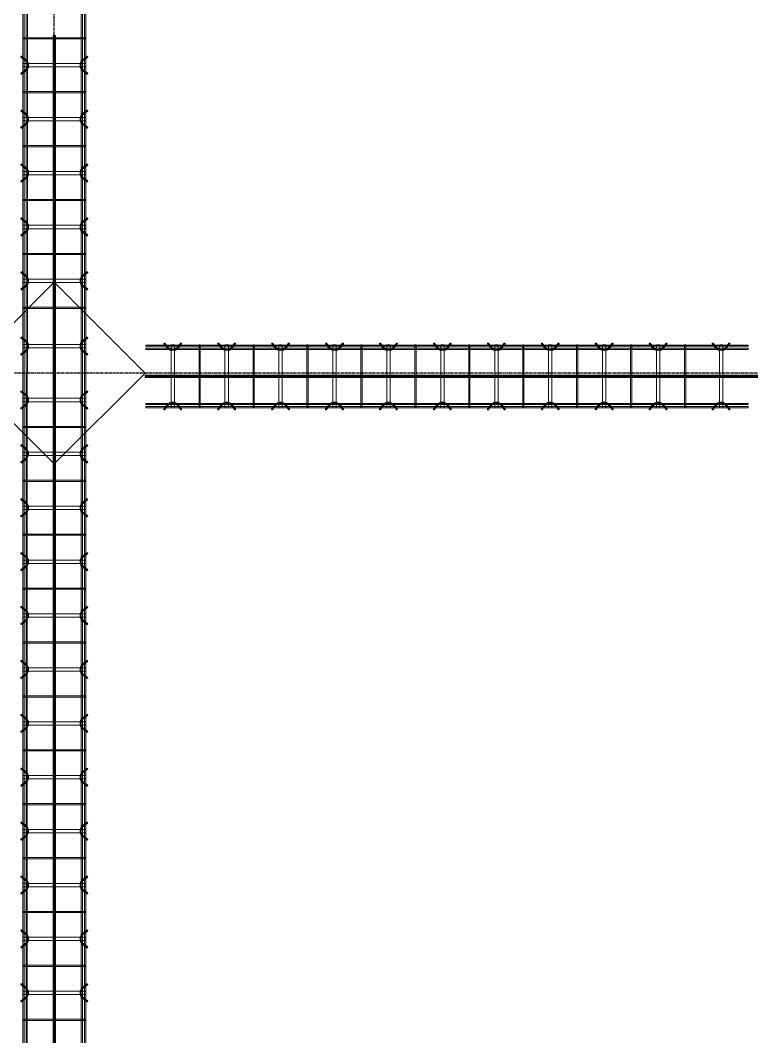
# Model space of a CAD drawing. Header units: inches. Extents: x -19229 to -222, y -6301 to 12387.
# Drawn here: x -3488.9 to -3326.2, y 11039.4 to 11265.7 of the extents above; entities that cross this region are included whole.
import ezdxf

# ---------------------------------------------------------------- set-up
doc = ezdxf.new("R2010")
doc.units = ezdxf.units.IN
doc.header["$MEASUREMENT"] = 0
doc.linetypes.add('Grid Line 1_2_', pattern=[0.875, 0.5, -0.125, 0.125, -0.125])
for name, color, linetype, lineweight in [('A-FLOR', 192, 'Continuous', 9), ('A-GENM', 13, 'Continuous', 9), ('S-BEAM', 12, 'Continuous', 9), ('S-GRID', 1, 'Continuous', 9)]:
    doc.layers.add(name, color=color, linetype=linetype, lineweight=lineweight)

# ---------------------------------------------------------------- blocks, each defined once
blk = doc.blocks.new('Dowel bar assembly - Dowel bar assembly-675130-SLAB ON GROUND JOINTS')
at = {"layer": 'S-BEAM'}
for p, q in [((5.18, 1.19), (4.23, 2.39)), ((7.76, 2.39), (6.81, 1.19)), ((17.18, 1.19), (16.23, 2.39)), ((19.76, 2.39), (18.81, 1.19)), ((29.18, 1.19), (28.23, 2.39)), ((31.76, 2.39), (30.81, 1.19)), ((41.18, 1.19), (40.23, 2.39)), ((43.76, 2.39), (42.81, 1.19)), ((53.18, 1.19), (52.23, 2.39)), ((55.76, 2.39), (54.81, 1.19)), ((65.18, 1.19), (64.23, 2.39)), ((67.76, 2.39), (66.81, 1.19)), ((77.18, 1.19), (76.23, 2.39)), ((79.76, 2.39), (78.81, 1.19)), ((89.18, 1.19), (88.23, 2.39)), ((91.76, 2.39), (90.81, 1.19)), ((101.18, 1.19), (100.23, 2.39)), ((103.76, 2.39), (102.81, 1.19)), ((113.18, 1.19), (112.23, 2.39)), ((115.76, 2.39), (114.81, 1.19)), ((127.18, 1.19), (126.23, 2.39)), ((129.76, 2.39), (128.81, 1.19)), ((134, 1.98), (0, 1.98)), ((0, 1.98), (0, 1.72)), ((0, 1.72), (0, 1.98)), ((0, 1.72), (134, 1.72)), ((134, 1.25), (0, 1.25)), ((0, 0.99), (0, 1.25)), ((0, 1.25), (0, 0.99)), ((0, 0.99), (134, 0.99)), ((4.02, 2.23), (4.97, 1.03)), ((5.63, 1.99), (5.63, -12.01)), ((6.38, 1.99), (5.63, 1.99)), ((5.63, 1.99), (6.38, 1.99)), ((6.38, -12.01), (6.38, 1.99)), ((7.01, 1.03), (7.96, 2.23)), ((11.87, 1.99), (11.87, -12.01)), ((12.13, 1.99), (11.87, 1.99)), ((11.87, 1.99), (12.13, 1.99)), ((12.13, -12.01), (12.13, 1.99)), ((16.02, 2.23), (16.97, 1.03)), ((17.63, 1.99), (17.63, -12.01)), ((18.38, 1.99), (17.63, 1.99)), ((17.63, 1.99), (18.38, 1.99)), ((18.38, -12.01), (18.38, 1.99)), ((19.01, 1.03), (19.96, 2.23)), ((23.87, 1.99), (23.87, -12.01)), ((24.13, 1.99), (23.87, 1.99)), ((23.87, 1.99), (24.13, 1.99)), ((24.13, -12.01), (24.13, 1.99)), ((28.02, 2.23), (28.97, 1.03)), ((29.63, 1.99), (29.63, -12.01)), ((30.38, 1.99), (29.63, 1.99)), ((29.63, 1.99), (30.38, 1.99)), ((30.38, -12.01), (30.38, 1.99)), ((31.01, 1.03), (31.96, 2.23)), ((35.87, 1.99), (35.87, -12.01)), ((36.13, 1.99), (35.87, 1.99)), ((35.87, 1.99), (36.13, 1.99)), ((36.13, -12.01), (36.13, 1.99)), ((40.02, 2.23), (40.97, 1.03)), ((41.63, 1.99), (41.63, -12.01)), ((42.38, 1.99), (41.63, 1.99)), ((41.63, 1.99), (42.38, 1.99)), ((42.38, -12.01), (42.38, 1.99)), ((43.01, 1.03), (43.96, 2.23)), ((47.87, 1.99), (47.87, -12.01)), ((48.13, 1.99), (47.87, 1.99)), ((47.87, 1.99), (48.13, 1.99)), ((48.13, -12.01), (48.13, 1.99)), ((52.02, 2.23), (52.97, 1.03)), ((53.63, 1.99), (53.63, -12.01)), ((54.38, 1.99), (53.63, 1.99)), ((53.63, 1.99), (54.38, 1.99)), ((54.38, -12.01), (54.38, 1.99)), ((55.01, 1.03), (55.96, 2.23)), ((59.87, 1.99), (59.87, -12.01)), ((60.13, 1.99), (59.87, 1.99)), ((59.87, 1.99), (60.13, 1.99)), ((60.13, -12.01), (60.13, 1.99)), ((64.02, 2.23), (64.97, 1.03)), ((65.63, 1.99), (65.63, -12.01)), ((66.38, 1.99), (65.63, 1.99)), ((65.63, 1.99), (66.38, 1.99)), ((66.38, -12.01), (66.38, 1.99)), ((67.01, 1.03), (67.96, 2.23)), ((71.87, 1.99), (71.87, -12.01)), ((72.13, 1.99), (71.87, 1.99)), ((71.87, 1.99), (72.13, 1.99)), ((72.13, -12.01), (72.13, 1.99)), ((76.02, 2.23), (76.97, 1.03)), ((77.63, 1.99), (77.63, -12.01)), ((78.38, 1.99), (77.63, 1.99)), ((77.63, 1.99), (78.38, 1.99)), ((78.38, -12.01), (78.38, 1.99)), ((79.01, 1.03), (79.96, 2.23)), ((83.87, 1.99), (83.87, -12.01)), ((84.13, 1.99), (83.87, 1.99)), ((83.87, 1.99), (84.13, 1.99)), ((84.13, -12.01), (84.13, 1.99)), ((88.02, 2.23), (88.97, 1.03)), ((89.63, 1.99), (89.63, -12.01)), ((90.38, 1.99), (89.63, 1.99)), ((89.63, 1.99), (90.38, 1.99)), ((90.38, -12.01), (90.38, 1.99)), ((91.01, 1.03), (91.96, 2.23)), ((95.87, 1.99), (95.87, -12.01)), ((96.13, 1.99), (95.87, 1.99)), ((95.87, 1.99), (96.13, 1.99)), ((96.13, -12.01), (96.13, 1.99)), ((100.02, 2.23), (100.97, 1.03)), ((101.63, 1.99), (101.63, -12.01)), ((102.38, 1.99), (101.63, 1.99)), ((101.63, 1.99), (102.38, 1.99)), ((102.38, -12.01), (102.38, 1.99)), ((103.01, 1.03), (103.96, 2.23)), ((107.87, 1.99), (107.87, -12.01)), ((108.13, 1.99), (107.87, 1.99)), ((107.87, 1.99), (108.13, 1.99)), ((108.13, -12.01), (108.13, 1.99)), ((112.02, 2.23), (112.97, 1.03)), ((113.63, 1.99), (113.63, -12.01)), ((114.38, 1.99), (113.63, 1.99)), ((113.63, 1.99), (114.38, 1.99)), ((114.38, -12.01), (114.38, 1.99)), ((115.01, 1.03), (115.96, 2.23)), ((119.87, 1.99), (119.87, -12.01)), ((120.13, 1.99), (119.87, 1.99)), ((119.87, 1.99), (120.13, 1.99)), ((120.13, -12.01), (120.13, 1.99)), ((126.02, 2.23), (126.97, 1.03)), ((127.62, 1.99), (127.62, -12.01)), ((128.37, 1.99), (127.62, 1.99)), ((127.62, 1.99), (128.37, 1.99)), ((128.37, -12.01), (128.37, 1.99)), ((129.01, 1.03), (129.96, 2.23)), ((134, 1.98), (134, 1.72)), ((134, 1.72), (134, 1.98)), ((134, 0.99), (134, 1.25)), ((134, 1.25), (134, 0.99)), ((134, -11.01), (0, -11.01)), ((0, -11.27), (0, -11.01)), ((0, -11.01), (0, -11.27)), ((0, -11.27), (134, -11.27)), ((4.97, -11.05), (4.02, -12.25)), ((4.23, -12.41), (5.18, -11.21)), ((6.81, -11.21), (7.76, -12.41)), ((7.96, -12.25), (7.01, -11.05)), ((16.97, -11.05), (16.02, -12.25)), ((16.23, -12.41), (17.18, -11.21)), ((18.81, -11.21), (19.76, -12.41)), ((19.96, -12.25), (19.01, -11.05)), ((28.97, -11.05), (28.02, -12.25)), ((28.23, -12.41), (29.18, -11.21)), ((30.81, -11.21), (31.76, -12.41)), ((31.96, -12.25), (31.01, -11.05)), ((40.97, -11.05), (40.02, -12.25)), ((40.23, -12.41), (41.18, -11.21)), ((42.81, -11.21), (43.76, -12.41)), ((43.96, -12.25), (43.01, -11.05)), ((52.97, -11.05), (52.02, -12.25)), ((52.23, -12.41), (53.18, -11.21)), ((54.81, -11.21), (55.76, -12.41)), ((55.96, -12.25), (55.01, -11.05)), ((64.97, -11.05), (64.02, -12.25)), ((64.23, -12.41), (65.18, -11.21)), ((66.81, -11.21), (67.76, -12.41)), ((67.96, -12.25), (67.01, -11.05)), ((76.97, -11.05), (76.02, -12.25)), ((76.23, -12.41), (77.18, -11.21)), ((78.81, -11.21), (79.76, -12.41)), ((79.96, -12.25), (79.01, -11.05)), ((88.97, -11.05), (88.02, -12.25)), ((88.23, -12.41), (89.18, -11.21)), ((90.81, -11.21), (91.76, -12.41)), ((91.96, -12.25), (91.01, -11.05)), ((100.97, -11.05), (100.02, -12.25)), ((100.23, -12.41), (101.18, -11.21)), ((102.81, -11.21), (103.76, -12.41)), ((103.96, -12.25), (103.01, -11.05)), ((112.97, -11.05), (112.02, -12.25)), ((112.23, -12.41), (113.18, -11.21)), ((114.81, -11.21), (115.76, -12.41)), ((115.96, -12.25), (115.01, -11.05)), ((126.97, -11.05), (126.02, -12.25)), ((126.23, -12.41), (127.18, -11.21)), ((128.81, -11.21), (129.76, -12.41)), ((129.96, -12.25), (129.01, -11.05)), ((134, -11.27), (134, -11.01)), ((134, -11.01), (134, -11.27)), ((134, -11.74), (0, -11.74)), ((0, -12), (0, -11.74)), ((0, -11.74), (0, -12)), ((0, -12), (134, -12)), ((6.38, -12.01), (5.63, -12.01)), ((5.63, -12.01), (6.38, -12.01)), ((12.13, -12.01), (11.87, -12.01)), ((11.87, -12.01), (12.13, -12.01)), ((18.38, -12.01), (17.63, -12.01)), ((17.63, -12.01), (18.38, -12.01)), ((24.13, -12.01), (23.87, -12.01)), ((23.87, -12.01), (24.13, -12.01)), ((30.38, -12.01), (29.63, -12.01)), ((29.63, -12.01), (30.38, -12.01)), ((36.13, -12.01), (35.87, -12.01)), ((35.87, -12.01), (36.13, -12.01)), ((42.38, -12.01), (41.63, -12.01)), ((41.63, -12.01), (42.38, -12.01)), ((48.13, -12.01), (47.87, -12.01)), ((47.87, -12.01), (48.13, -12.01)), ((54.38, -12.01), (53.63, -12.01)), ((53.63, -12.01), (54.38, -12.01)), ((60.13, -12.01), (59.87, -12.01)), ((59.87, -12.01), (60.13, -12.01)), ((66.38, -12.01), (65.63, -12.01)), ((65.63, -12.01), (66.38, -12.01)), ((72.13, -12.01), (71.87, -12.01)), ((71.87, -12.01), (72.13, -12.01)), ((78.38, -12.01), (77.63, -12.01)), ((77.63, -12.01), (78.38, -12.01)), ((84.13, -12.01), (83.87, -12.01)), ((83.87, -12.01), (84.13, -12.01)), ((90.38, -12.01), (89.63, -12.01)), ((89.63, -12.01), (90.38, -12.01)), ((96.13, -12.01), (95.87, -12.01)), ((95.87, -12.01), (96.13, -12.01)), ((102.38, -12.01), (101.63, -12.01)), ((101.63, -12.01), (102.38, -12.01)), ((108.13, -12.01), (107.87, -12.01)), ((107.87, -12.01), (108.13, -12.01)), ((114.38, -12.01), (113.63, -12.01)), ((113.63, -12.01), (114.38, -12.01)), ((120.13, -12.01), (119.87, -12.01)), ((119.87, -12.01), (120.13, -12.01)), ((128.37, -12.01), (127.62, -12.01)), ((127.62, -12.01), (128.37, -12.01)), ((134, -12), (134, -11.74)), ((134, -11.74), (134, -12))]:
    blk.add_line(p, q, dxfattribs=at)
at = {"layer": 'S-BEAM', "flags": 128}
for points in [[(4.97, 1.03), (5.53, 0.73), (6.39, 0.72), (6.97, 0.99), (7.01, 1.03)], [(5.18, 1.19), (5.62, 0.97), (6.38, 0.98), (6.81, 1.19)], [(16.97, 1.03), (17.53, 0.73), (18.39, 0.72), (18.97, 0.99), (19.01, 1.03)], [(17.18, 1.19), (17.62, 0.97), (18.38, 0.98), (18.81, 1.19)], [(28.97, 1.03), (29.53, 0.73), (30.39, 0.72), (30.97, 0.99), (31.01, 1.03)], [(29.18, 1.19), (29.62, 0.97), (30.38, 0.98), (30.81, 1.19)], [(40.97, 1.03), (41.53, 0.73), (42.39, 0.72), (42.97, 0.99), (43.01, 1.03)], [(41.18, 1.19), (41.62, 0.97), (42.38, 0.98), (42.81, 1.19)], [(52.97, 1.03), (53.53, 0.73), (54.39, 0.72), (54.97, 0.99), (55.01, 1.03)], [(53.18, 1.19), (53.62, 0.97), (54.38, 0.98), (54.81, 1.19)], [(64.97, 1.03), (65.53, 0.73), (66.39, 0.72), (66.97, 0.99), (67.01, 1.03)], [(65.18, 1.19), (65.62, 0.97), (66.38, 0.98), (66.81, 1.19)], [(76.97, 1.03), (77.53, 0.73), (78.39, 0.72), (78.97, 0.99), (79.01, 1.03)], [(77.18, 1.19), (77.62, 0.97), (78.38, 0.98), (78.81, 1.19)], [(88.97, 1.03), (89.53, 0.73), (90.39, 0.72), (90.97, 0.99), (91.01, 1.03)], [(89.18, 1.19), (89.62, 0.97), (90.38, 0.98), (90.81, 1.19)], [(100.97, 1.03), (101.53, 0.73), (102.39, 0.72), (102.97, 0.99), (103.01, 1.03)], [(101.18, 1.19), (101.62, 0.97), (102.38, 0.98), (102.81, 1.19)], [(112.97, 1.03), (113.53, 0.73), (114.39, 0.72), (114.97, 0.99), (115.01, 1.03)], [(113.18, 1.19), (113.62, 0.97), (114.38, 0.98), (114.81, 1.19)], [(126.97, 1.03), (127.53, 0.73), (128.39, 0.72), (128.97, 0.99), (129.01, 1.03)], [(127.18, 1.19), (127.62, 0.97), (128.38, 0.98), (128.81, 1.19)], [(4.97, -11.05), (5.53, -10.75), (6.39, -10.74), (6.97, -11.01), (7.01, -11.05)], [(5.18, -11.21), (5.62, -10.99), (6.38, -11), (6.81, -11.21)], [(16.97, -11.05), (17.53, -10.75), (18.39, -10.74), (18.97, -11.01), (19.01, -11.05)], [(17.18, -11.21), (17.62, -10.99), (18.38, -11), (18.81, -11.21)], [(28.97, -11.05), (29.53, -10.75), (30.39, -10.74), (30.97, -11.01), (31.01, -11.05)], [(29.18, -11.21), (29.62, -10.99), (30.38, -11), (30.81, -11.21)], [(40.97, -11.05), (41.53, -10.75), (42.39, -10.74), (42.97, -11.01), (43.01, -11.05)], [(41.18, -11.21), (41.62, -10.99), (42.38, -11), (42.81, -11.21)], [(52.97, -11.05), (53.53, -10.75), (54.39, -10.74), (54.97, -11.01), (55.01, -11.05)], [(53.18, -11.21), (53.62, -10.99), (54.38, -11), (54.81, -11.21)], [(64.97, -11.05), (65.53, -10.75), (66.39, -10.74), (66.97, -11.01), (67.01, -11.05)], [(65.18, -11.21), (65.62, -10.99), (66.38, -11), (66.81, -11.21)], [(76.97, -11.05), (77.53, -10.75), (78.39, -10.74), (78.97, -11.01), (79.01, -11.05)], [(77.18, -11.21), (77.62, -10.99), (78.38, -11), (78.81, -11.21)], [(88.97, -11.05), (89.53, -10.75), (90.39, -10.74), (90.97, -11.01), (91.01, -11.05)], [(89.18, -11.21), (89.62, -10.99), (90.38, -11), (90.81, -11.21)], [(100.97, -11.05), (101.53, -10.75), (102.39, -10.74), (102.97, -11.01), (103.01, -11.05)], [(101.18, -11.21), (101.62, -10.99), (102.38, -11), (102.81, -11.21)], [(112.97, -11.05), (113.53, -10.75), (114.39, -10.74), (114.97, -11.01), (115.01, -11.05)], [(113.18, -11.21), (113.62, -10.99), (114.38, -11), (114.81, -11.21)], [(126.97, -11.05), (127.53, -10.75), (128.39, -10.74), (128.97, -11.01), (129.01, -11.05)], [(127.18, -11.21), (127.62, -10.99), (128.38, -11), (128.81, -11.21)]]:
    blk.add_lwpolyline(points, dxfattribs=at)
at = {"layer": 'S-BEAM'}
for centre, major_axis, start_param, end_param in [((4.12, 2.31), (0.101, 0.08), 5.709265, 8.850858), ((4.12, 2.31), (0.101, 0.08), 2.567673, 5.709265), ((7.86, 2.31), (-0.101, 0.08), 3.715513, 6.857105), ((7.86, 2.31), (-0.101, 0.08), 0.57392, 3.715513), ((16.12, 2.31), (0.101, 0.08), 5.709265, 8.850858), ((16.12, 2.31), (0.101, 0.08), 2.567673, 5.709265), ((19.86, 2.31), (-0.101, 0.08), 3.715513, 6.857105), ((19.86, 2.31), (-0.101, 0.08), 0.57392, 3.715513), ((28.12, 2.31), (0.101, 0.08), 5.709265, 8.850858), ((28.12, 2.31), (0.101, 0.08), 2.567673, 5.709265), ((31.86, 2.31), (-0.101, 0.08), 3.715513, 6.857105), ((31.86, 2.31), (-0.101, 0.08), 0.57392, 3.715513), ((40.12, 2.31), (0.101, 0.08), 5.709265, 8.850858), ((40.12, 2.31), (0.101, 0.08), 2.567673, 5.709265), ((43.86, 2.31), (-0.101, 0.08), 3.715513, 6.857105), ((43.86, 2.31), (-0.101, 0.08), 0.57392, 3.715513), ((52.12, 2.31), (0.101, 0.08), 5.709265, 8.850858), ((52.12, 2.31), (0.101, 0.08), 2.567673, 5.709265), ((55.86, 2.31), (-0.101, 0.08), 3.715513, 6.857105), ((55.86, 2.31), (-0.101, 0.08), 0.57392, 3.715513), ((64.12, 2.31), (0.101, 0.08), 5.709265, 8.850858), ((64.12, 2.31), (0.101, 0.08), 2.567673, 5.709265), ((67.86, 2.31), (-0.101, 0.08), 3.715513, 6.857105), ((67.86, 2.31), (-0.101, 0.08), 0.57392, 3.715513), ((76.12, 2.31), (0.101, 0.08), 5.709265, 8.850858), ((76.12, 2.31), (0.101, 0.08), 2.567673, 5.709265), ((79.86, 2.31), (-0.101, 0.08), 3.715513, 6.857105), ((79.86, 2.31), (-0.101, 0.08), 0.57392, 3.715513), ((88.12, 2.31), (0.101, 0.08), 5.709265, 8.850858), ((88.12, 2.31), (0.101, 0.08), 2.567673, 5.709265), ((91.86, 2.31), (-0.101, 0.08), 3.715513, 6.857105), ((91.86, 2.31), (-0.101, 0.08), 0.57392, 3.715513), ((100.12, 2.31), (0.101, 0.08), 5.709265, 8.850858), ((100.12, 2.31), (0.101, 0.08), 2.567673, 5.709265), ((103.86, 2.31), (-0.101, 0.08), 3.715513, 6.857105), ((103.86, 2.31), (-0.101, 0.08), 0.57392, 3.715513), ((112.12, 2.31), (0.101, 0.08), 5.709265, 8.850858), ((112.12, 2.31), (0.101, 0.08), 2.567673, 5.709265), ((115.86, 2.31), (-0.101, 0.08), 3.715513, 6.857105), ((115.86, 2.31), (-0.101, 0.08), 0.57392, 3.715513), ((126.12, 2.31), (0.101, 0.08), 5.709265, 8.850858), ((126.12, 2.31), (0.101, 0.08), 2.567673, 5.709265), ((129.86, 2.31), (-0.101, 0.08), 3.715513, 6.857105), ((129.86, 2.31), (-0.101, 0.08), 0.57392, 3.715513), ((4.12, -12.33), (-0.101, 0.08), 3.715513, 6.857105), ((4.12, -12.33), (-0.101, 0.08), 0.57392, 3.715513), ((7.86, -12.33), (0.101, 0.08), 5.709265, 8.850858), ((7.86, -12.33), (0.101, 0.08), 2.567673, 5.709265), ((16.12, -12.33), (-0.101, 0.08), 3.715513, 6.857105), ((16.12, -12.33), (-0.101, 0.08), 0.57392, 3.715513), ((19.86, -12.33), (0.101, 0.08), 5.709265, 8.850858), ((19.86, -12.33), (0.101, 0.08), 2.567673, 5.709265), ((28.12, -12.33), (-0.101, 0.08), 3.715513, 6.857105), ((28.12, -12.33), (-0.101, 0.08), 0.57392, 3.715513), ((31.86, -12.33), (0.101, 0.08), 5.709265, 8.850858), ((31.86, -12.33), (0.101, 0.08), 2.567673, 5.709265), ((40.12, -12.33), (-0.101, 0.08), 3.715513, 6.857105), ((40.12, -12.33), (-0.101, 0.08), 0.57392, 3.715513), ((43.86, -12.33), (0.101, 0.08), 5.709265, 8.850858), ((43.86, -12.33), (0.101, 0.08), 2.567673, 5.709265), ((52.12, -12.33), (-0.101, 0.08), 3.715513, 6.857105), ((52.12, -12.33), (-0.101, 0.08), 0.57392, 3.715513), ((55.86, -12.33), (0.101, 0.08), 5.709265, 8.850858), ((55.86, -12.33), (0.101, 0.08), 2.567673, 5.709265), ((64.12, -12.33), (-0.101, 0.08), 3.715513, 6.857105), ((64.12, -12.33), (-0.101, 0.08), 0.57392, 3.715513), ((67.86, -12.33), (0.101, 0.08), 5.709265, 8.850858), ((67.86, -12.33), (0.101, 0.08), 2.567673, 5.709265), ((76.12, -12.33), (-0.101, 0.08), 3.715513, 6.857105), ((76.12, -12.33), (-0.101, 0.08), 0.57392, 3.715513), ((79.86, -12.33), (0.101, 0.08), 5.709265, 8.850858), ((79.86, -12.33), (0.101, 0.08), 2.567673, 5.709265), ((88.12, -12.33), (-0.101, 0.08), 3.715513, 6.857105), ((88.12, -12.33), (-0.101, 0.08), 0.57392, 3.715513), ((91.86, -12.33), (0.101, 0.08), 5.709265, 8.850858), ((91.86, -12.33), (0.101, 0.08), 2.567673, 5.709265), ((100.12, -12.33), (-0.101, 0.08), 3.715513, 6.857105), ((100.12, -12.33), (-0.101, 0.08), 0.57392, 3.715513), ((103.86, -12.33), (0.101, 0.08), 5.709265, 8.850858), ((103.86, -12.33), (0.101, 0.08), 2.567673, 5.709265), ((112.12, -12.33), (-0.101, 0.08), 3.715513, 6.857105), ((112.12, -12.33), (-0.101, 0.08), 0.57392, 3.715513), ((115.86, -12.33), (0.101, 0.08), 5.709265, 8.850858), ((115.86, -12.33), (0.101, 0.08), 2.567673, 5.709265), ((126.12, -12.33), (-0.101, 0.08), 3.715513, 6.857105), ((126.12, -12.33), (-0.101, 0.08), 0.57392, 3.715513), ((129.86, -12.33), (0.101, 0.08), 5.709265, 8.850858), ((129.86, -12.33), (0.101, 0.08), 2.567673, 5.709265)]:
    blk.add_ellipse(centre, major_axis=major_axis, ratio=0.816528, start_param=start_param, end_param=end_param, dxfattribs=at)
blk = doc.blocks.new('Dowel bar assembly - Dowel bar assembly-1728893-SLAB ON GROUND JOINTS')
at = {"layer": 'S-BEAM'}
for p, q in [((5.18, 1.19), (4.23, 2.39)), ((7.76, 2.39), (6.81, 1.19)), ((17.18, 1.19), (16.23, 2.39)), ((19.76, 2.39), (18.81, 1.19)), ((29.18, 1.19), (28.23, 2.39)), ((31.76, 2.39), (30.81, 1.19)), ((41.18, 1.19), (40.23, 2.39)), ((43.76, 2.39), (42.81, 1.19)), ((53.18, 1.19), (52.23, 2.39)), ((55.76, 2.39), (54.81, 1.19)), ((65.18, 1.19), (64.23, 2.39)), ((67.76, 2.39), (66.81, 1.19)), ((77.18, 1.19), (76.23, 2.39)), ((79.76, 2.39), (78.81, 1.19)), ((89.18, 1.19), (88.23, 2.39)), ((91.76, 2.39), (90.81, 1.19)), ((101.18, 1.19), (100.23, 2.39)), ((103.76, 2.39), (102.81, 1.19)), ((113.18, 1.19), (112.23, 2.39)), ((115.76, 2.39), (114.81, 1.19)), ((125.18, 1.19), (124.23, 2.39)), ((127.76, 2.39), (126.81, 1.19)), ((137.18, 1.19), (136.23, 2.39)), ((139.76, 2.39), (138.81, 1.19)), ((348, 1.98), (0, 1.98)), ((0, 1.98), (0, 1.72)), ((0, 1.72), (0, 1.98)), ((0, 1.72), (348, 1.72)), ((348, 1.25), (0, 1.25)), ((0, 0.99), (0, 1.25)), ((0, 1.25), (0, 0.99)), ((0, 0.99), (348, 0.99)), ((4.02, 2.23), (4.97, 1.03)), ((5.63, 1.99), (5.63, -12.01)), ((6.38, 1.99), (5.63, 1.99)), ((5.63, 1.99), (6.38, 1.99)), ((6.38, -12.01), (6.38, 1.99)), ((7.01, 1.03), (7.96, 2.23)), ((11.87, 1.99), (11.87, -12.01)), ((12.13, 1.99), (11.87, 1.99)), ((11.87, 1.99), (12.13, 1.99)), ((12.13, -12.01), (12.13, 1.99)), ((16.02, 2.23), (16.97, 1.03)), ((17.63, 1.99), (17.63, -12.01)), ((18.38, 1.99), (17.63, 1.99)), ((17.63, 1.99), (18.38, 1.99)), ((18.38, -12.01), (18.38, 1.99)), ((19.01, 1.03), (19.96, 2.23)), ((23.87, 1.99), (23.87, -12.01)), ((24.13, 1.99), (23.87, 1.99)), ((23.87, 1.99), (24.13, 1.99)), ((24.13, -12.01), (24.13, 1.99)), ((28.02, 2.23), (28.97, 1.03)), ((29.63, 1.99), (29.63, -12.01)), ((30.38, 1.99), (29.63, 1.99)), ((29.63, 1.99), (30.38, 1.99)), ((30.38, -12.01), (30.38, 1.99)), ((31.01, 1.03), (31.96, 2.23)), ((35.87, 1.99), (35.87, -12.01)), ((36.13, 1.99), (35.87, 1.99)), ((35.87, 1.99), (36.13, 1.99)), ((36.13, -12.01), (36.13, 1.99)), ((40.02, 2.23), (40.97, 1.03)), ((41.63, 1.99), (41.63, -12.01)), ((42.38, 1.99), (41.63, 1.99)), ((41.63, 1.99), (42.38, 1.99)), ((42.38, -12.01), (42.38, 1.99)), ((43.01, 1.03), (43.96, 2.23)), ((47.87, 1.99), (47.87, -12.01)), ((48.13, 1.99), (47.87, 1.99)), ((47.87, 1.99), (48.13, 1.99)), ((48.13, -12.01), (48.13, 1.99)), ((52.02, 2.23), (52.97, 1.03)), ((53.63, 1.99), (53.63, -12.01)), ((54.38, 1.99), (53.63, 1.99)), ((53.63, 1.99), (54.38, 1.99)), ((54.38, -12.01), (54.38, 1.99)), ((55.01, 1.03), (55.96, 2.23)), ((59.87, 1.99), (59.87, -12.01)), ((60.13, 1.99), (59.87, 1.99)), ((59.87, 1.99), (60.13, 1.99)), ((60.13, -12.01), (60.13, 1.99)), ((64.02, 2.23), (64.97, 1.03)), ((65.63, 1.99), (65.63, -12.01)), ((66.38, 1.99), (65.63, 1.99)), ((65.63, 1.99), (66.38, 1.99)), ((66.38, -12.01), (66.38, 1.99)), ((67.01, 1.03), (67.96, 2.23)), ((71.87, 1.99), (71.87, -12.01)), ((72.13, 1.99), (71.87, 1.99)), ((71.87, 1.99), (72.13, 1.99)), ((72.13, -12.01), (72.13, 1.99)), ((76.02, 2.23), (76.97, 1.03)), ((77.63, 1.99), (77.63, -12.01)), ((78.38, 1.99), (77.63, 1.99)), ((77.63, 1.99), (78.38, 1.99)), ((78.38, -12.01), (78.38, 1.99)), ((79.01, 1.03), (79.96, 2.23)), ((83.87, 1.99), (83.87, -12.01)), ((84.13, 1.99), (83.87, 1.99)), ((83.87, 1.99), (84.13, 1.99)), ((84.13, -12.01), (84.13, 1.99)), ((88.02, 2.23), (88.97, 1.03)), ((89.63, 1.99), (89.63, -12.01)), ((90.38, 1.99), (89.63, 1.99)), ((89.63, 1.99), (90.38, 1.99)), ((90.38, -12.01), (90.38, 1.99)), ((91.01, 1.03), (91.96, 2.23)), ((95.87, 1.99), (95.87, -12.01)), ((96.13, 1.99), (95.87, 1.99)), ((95.87, 1.99), (96.13, 1.99)), ((96.13, -12.01), (96.13, 1.99)), ((100.02, 2.23), (100.97, 1.03)), ((101.63, 1.99), (101.63, -12.01)), ((102.38, 1.99), (101.63, 1.99)), ((101.63, 1.99), (102.38, 1.99)), ((102.38, -12.01), (102.38, 1.99)), ((103.01, 1.03), (103.96, 2.23)), ((107.87, 1.99), (107.87, -12.01)), ((108.13, 1.99), (107.87, 1.99)), ((107.87, 1.99), (108.13, 1.99)), ((108.13, -12.01), (108.13, 1.99)), ((112.02, 2.23), (112.97, 1.03)), ((113.63, 1.99), (113.63, -12.01)), ((114.38, 1.99), (113.63, 1.99)), ((113.63, 1.99), (114.38, 1.99)), ((114.38, -12.01), (114.38, 1.99)), ((115.01, 1.03), (115.96, 2.23)), ((119.87, 1.99), (119.87, -12.01)), ((120.13, 1.99), (119.87, 1.99)), ((119.87, 1.99), (120.13, 1.99)), ((120.13, -12.01), (120.13, 1.99)), ((124.02, 2.23), (124.97, 1.03)), ((125.63, 1.99), (125.63, -12.01)), ((126.38, 1.99), (125.63, 1.99)), ((125.63, 1.99), (126.38, 1.99)), ((126.38, -12.01), (126.38, 1.99)), ((127.01, 1.03), (127.96, 2.23)), ((131.87, 1.99), (131.87, -12.01)), ((132.13, 1.99), (131.87, 1.99)), ((131.87, 1.99), (132.13, 1.99)), ((132.13, -12.01), (132.13, 1.99)), ((136.02, 2.23), (136.97, 1.03)), ((137.63, 1.99), (137.63, -12.01)), ((138.38, 1.99), (137.63, 1.99)), ((137.63, 1.99), (138.38, 1.99)), ((138.38, -12.01), (138.38, 1.99)), ((139.01, 1.03), (139.96, 2.23)), ((143.87, 1.99), (143.87, -12.01)), ((144.13, 1.99), (143.87, 1.99)), ((143.87, 1.99), (144.13, 1.99)), ((144.13, -12.01), (144.13, 1.99)), ((348, -11.01), (0, -11.01)), ((0, -11.27), (0, -11.01)), ((0, -11.01), (0, -11.27)), ((0, -11.27), (348, -11.27)), ((4.97, -11.05), (4.02, -12.25)), ((4.23, -12.41), (5.18, -11.21)), ((6.81, -11.21), (7.76, -12.41)), ((7.96, -12.25), (7.01, -11.05)), ((16.97, -11.05), (16.02, -12.25)), ((16.23, -12.41), (17.18, -11.21)), ((18.81, -11.21), (19.76, -12.41)), ((19.96, -12.25), (19.01, -11.05)), ((28.97, -11.05), (28.02, -12.25)), ((28.23, -12.41), (29.18, -11.21)), ((30.81, -11.21), (31.76, -12.41)), ((31.96, -12.25), (31.01, -11.05)), ((40.97, -11.05), (40.02, -12.25)), ((40.23, -12.41), (41.18, -11.21)), ((42.81, -11.21), (43.76, -12.41)), ((43.96, -12.25), (43.01, -11.05)), ((52.97, -11.05), (52.02, -12.25)), ((52.23, -12.41), (53.18, -11.21)), ((54.81, -11.21), (55.76, -12.41)), ((55.96, -12.25), (55.01, -11.05)), ((64.97, -11.05), (64.02, -12.25)), ((64.23, -12.41), (65.18, -11.21)), ((66.81, -11.21), (67.76, -12.41)), ((67.96, -12.25), (67.01, -11.05)), ((76.97, -11.05), (76.02, -12.25)), ((76.23, -12.41), (77.18, -11.21)), ((78.81, -11.21), (79.76, -12.41)), ((79.96, -12.25), (79.01, -11.05)), ((88.97, -11.05), (88.02, -12.25)), ((88.23, -12.41), (89.18, -11.21)), ((90.81, -11.21), (91.76, -12.41)), ((91.96, -12.25), (91.01, -11.05)), ((100.97, -11.05), (100.02, -12.25)), ((100.23, -12.41), (101.18, -11.21)), ((102.81, -11.21), (103.76, -12.41)), ((103.96, -12.25), (103.01, -11.05)), ((112.97, -11.05), (112.02, -12.25)), ((112.23, -12.41), (113.18, -11.21)), ((114.81, -11.21), (115.76, -12.41)), ((115.96, -12.25), (115.01, -11.05)), ((124.97, -11.05), (124.02, -12.25)), ((124.23, -12.41), (125.18, -11.21)), ((126.81, -11.21), (127.76, -12.41)), ((127.96, -12.25), (127.01, -11.05)), ((136.97, -11.05), (136.02, -12.25)), ((136.23, -12.41), (137.18, -11.21)), ((138.81, -11.21), (139.76, -12.41)), ((139.96, -12.25), (139.01, -11.05)), ((348, -11.74), (0, -11.74)), ((0, -12), (0, -11.74)), ((0, -11.74), (0, -12)), ((0, -12), (348, -12)), ((6.38, -12.01), (5.63, -12.01)), ((5.63, -12.01), (6.38, -12.01)), ((12.13, -12.01), (11.87, -12.01)), ((11.87, -12.01), (12.13, -12.01)), ((18.38, -12.01), (17.63, -12.01)), ((17.63, -12.01), (18.38, -12.01)), ((24.13, -12.01), (23.87, -12.01)), ((23.87, -12.01), (24.13, -12.01)), ((30.38, -12.01), (29.63, -12.01)), ((29.63, -12.01), (30.38, -12.01)), ((36.13, -12.01), (35.87, -12.01)), ((35.87, -12.01), (36.13, -12.01)), ((42.38, -12.01), (41.63, -12.01)), ((41.63, -12.01), (42.38, -12.01)), ((48.13, -12.01), (47.87, -12.01)), ((47.87, -12.01), (48.13, -12.01)), ((54.38, -12.01), (53.63, -12.01)), ((53.63, -12.01), (54.38, -12.01)), ((60.13, -12.01), (59.87, -12.01)), ((59.87, -12.01), (60.13, -12.01)), ((66.38, -12.01), (65.63, -12.01)), ((65.63, -12.01), (66.38, -12.01)), ((72.13, -12.01), (71.87, -12.01)), ((71.87, -12.01), (72.13, -12.01)), ((78.38, -12.01), (77.63, -12.01)), ((77.63, -12.01), (78.38, -12.01)), ((84.13, -12.01), (83.87, -12.01)), ((83.87, -12.01), (84.13, -12.01)), ((90.38, -12.01), (89.63, -12.01)), ((89.63, -12.01), (90.38, -12.01)), ((96.13, -12.01), (95.87, -12.01)), ((95.87, -12.01), (96.13, -12.01)), ((102.38, -12.01), (101.63, -12.01)), ((101.63, -12.01), (102.38, -12.01)), ((108.13, -12.01), (107.87, -12.01)), ((107.87, -12.01), (108.13, -12.01)), ((114.38, -12.01), (113.63, -12.01)), ((113.63, -12.01), (114.38, -12.01)), ((120.13, -12.01), (119.87, -12.01)), ((119.87, -12.01), (120.13, -12.01)), ((126.38, -12.01), (125.63, -12.01)), ((125.63, -12.01), (126.38, -12.01)), ((132.13, -12.01), (131.87, -12.01)), ((131.87, -12.01), (132.13, -12.01)), ((138.38, -12.01), (137.63, -12.01)), ((137.63, -12.01), (138.38, -12.01)), ((144.13, -12.01), (143.87, -12.01)), ((143.87, -12.01), (144.13, -12.01))]:
    blk.add_line(p, q, dxfattribs=at)
at = {"layer": 'S-BEAM', "flags": 128}
for points in [[(4.97, 1.03), (5.53, 0.73), (6.39, 0.72), (6.97, 0.99), (7.01, 1.03)], [(5.18, 1.19), (5.62, 0.97), (6.38, 0.98), (6.81, 1.19)], [(16.97, 1.03), (17.53, 0.73), (18.39, 0.72), (18.97, 0.99), (19.01, 1.03)], [(17.18, 1.19), (17.62, 0.97), (18.38, 0.98), (18.81, 1.19)], [(28.97, 1.03), (29.53, 0.73), (30.39, 0.72), (30.97, 0.99), (31.01, 1.03)], [(29.18, 1.19), (29.62, 0.97), (30.38, 0.98), (30.81, 1.19)], [(40.97, 1.03), (41.53, 0.73), (42.39, 0.72), (42.97, 0.99), (43.01, 1.03)], [(41.18, 1.19), (41.62, 0.97), (42.38, 0.98), (42.81, 1.19)], [(52.97, 1.03), (53.53, 0.73), (54.39, 0.72), (54.97, 0.99), (55.01, 1.03)], [(53.18, 1.19), (53.62, 0.97), (54.38, 0.98), (54.81, 1.19)], [(64.97, 1.03), (65.53, 0.73), (66.39, 0.72), (66.97, 0.99), (67.01, 1.03)], [(65.18, 1.19), (65.62, 0.97), (66.38, 0.98), (66.81, 1.19)], [(76.97, 1.03), (77.53, 0.73), (78.39, 0.72), (78.97, 0.99), (79.01, 1.03)], [(77.18, 1.19), (77.62, 0.97), (78.38, 0.98), (78.81, 1.19)], [(88.97, 1.03), (89.53, 0.73), (90.39, 0.72), (90.97, 0.99), (91.01, 1.03)], [(89.18, 1.19), (89.62, 0.97), (90.38, 0.98), (90.81, 1.19)], [(100.97, 1.03), (101.53, 0.73), (102.39, 0.72), (102.97, 0.99), (103.01, 1.03)], [(101.18, 1.19), (101.62, 0.97), (102.38, 0.98), (102.81, 1.19)], [(112.97, 1.03), (113.53, 0.73), (114.39, 0.72), (114.97, 0.99), (115.01, 1.03)], [(113.18, 1.19), (113.62, 0.97), (114.38, 0.98), (114.81, 1.19)], [(124.97, 1.03), (125.53, 0.73), (126.39, 0.72), (126.97, 0.99), (127.01, 1.03)], [(125.18, 1.19), (125.62, 0.97), (126.38, 0.98), (126.81, 1.19)], [(136.97, 1.03), (137.53, 0.73), (138.39, 0.72), (138.97, 0.99), (139.01, 1.03)], [(137.18, 1.19), (137.62, 0.97), (138.38, 0.98), (138.81, 1.19)], [(4.97, -11.05), (5.53, -10.75), (6.39, -10.74), (6.97, -11.01), (7.01, -11.05)], [(5.18, -11.21), (5.62, -10.99), (6.38, -11), (6.81, -11.21)], [(16.97, -11.05), (17.53, -10.75), (18.39, -10.74), (18.97, -11.01), (19.01, -11.05)], [(17.18, -11.21), (17.62, -10.99), (18.38, -11), (18.81, -11.21)], [(28.97, -11.05), (29.53, -10.75), (30.39, -10.74), (30.97, -11.01), (31.01, -11.05)], [(29.18, -11.21), (29.62, -10.99), (30.38, -11), (30.81, -11.21)], [(40.97, -11.05), (41.53, -10.75), (42.39, -10.74), (42.97, -11.01), (43.01, -11.05)], [(41.18, -11.21), (41.62, -10.99), (42.38, -11), (42.81, -11.21)], [(52.97, -11.05), (53.53, -10.75), (54.39, -10.74), (54.97, -11.01), (55.01, -11.05)], [(53.18, -11.21), (53.62, -10.99), (54.38, -11), (54.81, -11.21)], [(64.97, -11.05), (65.53, -10.75), (66.39, -10.74), (66.97, -11.01), (67.01, -11.05)], [(65.18, -11.21), (65.62, -10.99), (66.38, -11), (66.81, -11.21)], [(76.97, -11.05), (77.53, -10.75), (78.39, -10.74), (78.97, -11.01), (79.01, -11.05)], [(77.18, -11.21), (77.62, -10.99), (78.38, -11), (78.81, -11.21)], [(88.97, -11.05), (89.53, -10.75), (90.39, -10.74), (90.97, -11.01), (91.01, -11.05)], [(89.18, -11.21), (89.62, -10.99), (90.38, -11), (90.81, -11.21)], [(100.97, -11.05), (101.53, -10.75), (102.39, -10.74), (102.97, -11.01), (103.01, -11.05)], [(101.18, -11.21), (101.62, -10.99), (102.38, -11), (102.81, -11.21)], [(112.97, -11.05), (113.53, -10.75), (114.39, -10.74), (114.97, -11.01), (115.01, -11.05)], [(113.18, -11.21), (113.62, -10.99), (114.38, -11), (114.81, -11.21)], [(124.97, -11.05), (125.53, -10.75), (126.39, -10.74), (126.97, -11.01), (127.01, -11.05)], [(125.18, -11.21), (125.62, -10.99), (126.38, -11), (126.81, -11.21)], [(136.97, -11.05), (137.53, -10.75), (138.39, -10.74), (138.97, -11.01), (139.01, -11.05)], [(137.18, -11.21), (137.62, -10.99), (138.38, -11), (138.81, -11.21)]]:
    blk.add_lwpolyline(points, dxfattribs=at)
at = {"layer": 'S-BEAM'}
for centre, major_axis, start_param, end_param in [((4.12, 2.31), (0.101, 0.08), 5.709265, 8.850858), ((4.12, 2.31), (0.101, 0.08), 2.567673, 5.709265), ((7.86, 2.31), (-0.101, 0.08), 3.715513, 6.857105), ((7.86, 2.31), (-0.101, 0.08), 0.57392, 3.715513), ((16.12, 2.31), (0.101, 0.08), 5.709265, 8.850858), ((16.12, 2.31), (0.101, 0.08), 2.567673, 5.709265), ((19.86, 2.31), (-0.101, 0.08), 3.715513, 6.857105), ((19.86, 2.31), (-0.101, 0.08), 0.57392, 3.715513), ((28.12, 2.31), (0.101, 0.08), 5.709265, 8.850858), ((28.12, 2.31), (0.101, 0.08), 2.567673, 5.709265), ((31.86, 2.31), (-0.101, 0.08), 3.715513, 6.857105), ((31.86, 2.31), (-0.101, 0.08), 0.57392, 3.715513), ((40.12, 2.31), (0.101, 0.08), 5.709265, 8.850858), ((40.12, 2.31), (0.101, 0.08), 2.567673, 5.709265), ((43.86, 2.31), (-0.101, 0.08), 3.715513, 6.857105), ((43.86, 2.31), (-0.101, 0.08), 0.57392, 3.715513), ((52.12, 2.31), (0.101, 0.08), 5.709265, 8.850858), ((52.12, 2.31), (0.101, 0.08), 2.567673, 5.709265), ((55.86, 2.31), (-0.101, 0.08), 3.715513, 6.857105), ((55.86, 2.31), (-0.101, 0.08), 0.57392, 3.715513), ((64.12, 2.31), (0.101, 0.08), 5.709265, 8.850858), ((64.12, 2.31), (0.101, 0.08), 2.567673, 5.709265), ((67.86, 2.31), (-0.101, 0.08), 3.715513, 6.857105), ((67.86, 2.31), (-0.101, 0.08), 0.57392, 3.715513), ((76.12, 2.31), (0.101, 0.08), 5.709265, 8.850858), ((76.12, 2.31), (0.101, 0.08), 2.567673, 5.709265), ((79.86, 2.31), (-0.101, 0.08), 3.715513, 6.857105), ((79.86, 2.31), (-0.101, 0.08), 0.57392, 3.715513), ((88.12, 2.31), (0.101, 0.08), 5.709265, 8.850858), ((88.12, 2.31), (0.101, 0.08), 2.567673, 5.709265), ((91.86, 2.31), (-0.101, 0.08), 3.715513, 6.857105), ((91.86, 2.31), (-0.101, 0.08), 0.57392, 3.715513), ((100.12, 2.31), (0.101, 0.08), 5.709265, 8.850858), ((100.12, 2.31), (0.101, 0.08), 2.567673, 5.709265), ((103.86, 2.31), (-0.101, 0.08), 3.715513, 6.857105), ((103.86, 2.31), (-0.101, 0.08), 0.57392, 3.715513), ((112.12, 2.31), (0.101, 0.08), 5.709265, 8.850858), ((112.12, 2.31), (0.101, 0.08), 2.567673, 5.709265), ((115.86, 2.31), (-0.101, 0.08), 3.715513, 6.857105), ((115.86, 2.31), (-0.101, 0.08), 0.57392, 3.715513), ((124.12, 2.31), (0.101, 0.08), 5.709265, 8.850858), ((124.12, 2.31), (0.101, 0.08), 2.567673, 5.709265), ((127.86, 2.31), (-0.101, 0.08), 3.715513, 6.857105), ((127.86, 2.31), (-0.101, 0.08), 0.57392, 3.715513), ((136.12, 2.31), (0.101, 0.08), 5.709265, 8.850858), ((136.12, 2.31), (0.101, 0.08), 2.567673, 5.709265), ((139.86, 2.31), (-0.101, 0.08), 3.715513, 6.857105), ((139.86, 2.31), (-0.101, 0.08), 0.57392, 3.715513), ((4.12, -12.33), (-0.101, 0.08), 3.715513, 6.857105), ((4.12, -12.33), (-0.101, 0.08), 0.57392, 3.715513), ((7.86, -12.33), (0.101, 0.08), 5.709265, 8.850858), ((7.86, -12.33), (0.101, 0.08), 2.567673, 5.709265), ((16.12, -12.33), (-0.101, 0.08), 3.715513, 6.857105), ((16.12, -12.33), (-0.101, 0.08), 0.57392, 3.715513), ((19.86, -12.33), (0.101, 0.08), 5.709265, 8.850858), ((19.86, -12.33), (0.101, 0.08), 2.567673, 5.709265), ((28.12, -12.33), (-0.101, 0.08), 3.715513, 6.857105), ((28.12, -12.33), (-0.101, 0.08), 0.57392, 3.715513), ((31.86, -12.33), (0.101, 0.08), 5.709265, 8.850858), ((31.86, -12.33), (0.101, 0.08), 2.567673, 5.709265), ((40.12, -12.33), (-0.101, 0.08), 3.715513, 6.857105), ((40.12, -12.33), (-0.101, 0.08), 0.57392, 3.715513), ((43.86, -12.33), (0.101, 0.08), 5.709265, 8.850858), ((43.86, -12.33), (0.101, 0.08), 2.567673, 5.709265), ((52.12, -12.33), (-0.101, 0.08), 3.715513, 6.857105), ((52.12, -12.33), (-0.101, 0.08), 0.57392, 3.715513), ((55.86, -12.33), (0.101, 0.08), 5.709265, 8.850858), ((55.86, -12.33), (0.101, 0.08), 2.567673, 5.709265), ((64.12, -12.33), (-0.101, 0.08), 3.715513, 6.857105), ((64.12, -12.33), (-0.101, 0.08), 0.57392, 3.715513), ((67.86, -12.33), (0.101, 0.08), 5.709265, 8.850858), ((67.86, -12.33), (0.101, 0.08), 2.567673, 5.709265), ((76.12, -12.33), (-0.101, 0.08), 3.715513, 6.857105), ((76.12, -12.33), (-0.101, 0.08), 0.57392, 3.715513), ((79.86, -12.33), (0.101, 0.08), 5.709265, 8.850858), ((79.86, -12.33), (0.101, 0.08), 2.567673, 5.709265), ((88.12, -12.33), (-0.101, 0.08), 3.715513, 6.857105), ((88.12, -12.33), (-0.101, 0.08), 0.57392, 3.715513), ((91.86, -12.33), (0.101, 0.08), 5.709265, 8.850858), ((91.86, -12.33), (0.101, 0.08), 2.567673, 5.709265), ((100.12, -12.33), (-0.101, 0.08), 3.715513, 6.857105), ((100.12, -12.33), (-0.101, 0.08), 0.57392, 3.715513), ((103.86, -12.33), (0.101, 0.08), 5.709265, 8.850858), ((103.86, -12.33), (0.101, 0.08), 2.567673, 5.709265), ((112.12, -12.33), (-0.101, 0.08), 3.715513, 6.857105), ((112.12, -12.33), (-0.101, 0.08), 0.57392, 3.715513), ((115.86, -12.33), (0.101, 0.08), 5.709265, 8.850858), ((115.86, -12.33), (0.101, 0.08), 2.567673, 5.709265), ((124.12, -12.33), (-0.101, 0.08), 3.715513, 6.857105), ((124.12, -12.33), (-0.101, 0.08), 0.57392, 3.715513), ((127.86, -12.33), (0.101, 0.08), 5.709265, 8.850858), ((127.86, -12.33), (0.101, 0.08), 2.567673, 5.709265), ((136.12, -12.33), (-0.101, 0.08), 3.715513, 6.857105), ((136.12, -12.33), (-0.101, 0.08), 0.57392, 3.715513), ((139.86, -12.33), (0.101, 0.08), 5.709265, 8.850858), ((139.86, -12.33), (0.101, 0.08), 2.567673, 5.709265)]:
    blk.add_ellipse(centre, major_axis=major_axis, ratio=0.816528, start_param=start_param, end_param=end_param, dxfattribs=at)
blk = doc.blocks.new('Dowel bar assembly - Dowel bar assembly-1729090-SLAB ON GROUND JOINTS')
at = {"layer": 'S-BEAM'}
for p, q in [((173.18, 1.19), (172.23, 2.39)), ((175.76, 2.39), (174.81, 1.19)), ((185.18, 1.19), (184.23, 2.39)), ((187.76, 2.39), (186.81, 1.19)), ((197.18, 1.19), (196.23, 2.39)), ((199.76, 2.39), (198.81, 1.19)), ((209.18, 1.19), (208.23, 2.39)), ((211.76, 2.39), (210.81, 1.19)), ((221.18, 1.19), (220.23, 2.39)), ((223.76, 2.39), (222.81, 1.19)), ((235.69, 1.19), (234.75, 2.39)), ((238.28, 2.39), (237.33, 1.19)), ((242.52, 1.98), (0, 1.98)), ((0, 1.72), (242.52, 1.72)), ((242.52, 1.25), (0, 1.25)), ((0, 0.99), (242.52, 0.99)), ((167.87, 1.99), (167.87, -12.01)), ((168.13, 1.99), (167.87, 1.99)), ((167.87, 1.99), (168.13, 1.99)), ((168.13, -12.01), (168.13, 1.99)), ((172.02, 2.23), (172.97, 1.03)), ((173.63, 1.99), (173.63, -12.01)), ((174.38, 1.99), (173.63, 1.99)), ((173.63, 1.99), (174.38, 1.99)), ((174.38, -12.01), (174.38, 1.99)), ((175.01, 1.03), (175.96, 2.23)), ((179.87, 1.99), (179.87, -12.01)), ((180.13, 1.99), (179.87, 1.99)), ((179.87, 1.99), (180.13, 1.99)), ((180.13, -12.01), (180.13, 1.99)), ((184.02, 2.23), (184.97, 1.03)), ((185.63, 1.99), (185.63, -12.01)), ((186.38, 1.99), (185.63, 1.99)), ((185.63, 1.99), (186.38, 1.99)), ((186.38, -12.01), (186.38, 1.99)), ((187.01, 1.03), (187.96, 2.23)), ((191.87, 1.99), (191.87, -12.01)), ((192.13, 1.99), (191.87, 1.99)), ((191.87, 1.99), (192.13, 1.99)), ((192.13, -12.01), (192.13, 1.99)), ((196.02, 2.23), (196.97, 1.03)), ((197.63, 1.99), (197.63, -12.01)), ((198.38, 1.99), (197.63, 1.99)), ((197.63, 1.99), (198.38, 1.99)), ((198.38, -12.01), (198.38, 1.99)), ((199.01, 1.03), (199.96, 2.23)), ((203.87, 1.99), (203.87, -12.01)), ((204.13, 1.99), (203.87, 1.99)), ((203.87, 1.99), (204.13, 1.99)), ((204.13, -12.01), (204.13, 1.99)), ((208.02, 2.23), (208.97, 1.03)), ((209.63, 1.99), (209.63, -12.01)), ((210.38, 1.99), (209.63, 1.99)), ((209.63, 1.99), (210.38, 1.99)), ((210.38, -12.01), (210.38, 1.99)), ((211.01, 1.03), (211.96, 2.23)), ((215.87, 1.99), (215.87, -12.01)), ((216.13, 1.99), (215.87, 1.99)), ((215.87, 1.99), (216.13, 1.99)), ((216.13, -12.01), (216.13, 1.99)), ((220.02, 2.23), (220.97, 1.03)), ((221.63, 1.99), (221.63, -12.01)), ((222.38, 1.99), (221.63, 1.99)), ((221.63, 1.99), (222.38, 1.99)), ((222.38, -12.01), (222.38, 1.99)), ((223.01, 1.03), (223.96, 2.23)), ((227.87, 1.99), (227.87, -12.01)), ((228.13, 1.99), (227.87, 1.99)), ((227.87, 1.99), (228.13, 1.99)), ((228.13, -12.01), (228.13, 1.99)), ((234.54, 2.23), (235.49, 1.03)), ((236.14, 1.99), (236.14, -12.01)), ((236.89, 1.99), (236.14, 1.99)), ((236.14, 1.99), (236.89, 1.99)), ((236.89, -12.01), (236.89, 1.99)), ((237.53, 1.03), (238.48, 2.23)), ((242.52, 1.98), (242.52, 1.72)), ((242.52, 1.72), (242.52, 1.98)), ((242.52, 0.99), (242.52, 1.25)), ((242.52, 1.25), (242.52, 0.99)), ((242.52, -11.01), (0, -11.01)), ((0, -11.27), (242.52, -11.27)), ((172.97, -11.05), (172.02, -12.25)), ((172.23, -12.41), (173.18, -11.21)), ((174.81, -11.21), (175.76, -12.41)), ((175.96, -12.25), (175.01, -11.05)), ((184.97, -11.05), (184.02, -12.25)), ((184.23, -12.41), (185.18, -11.21)), ((186.81, -11.21), (187.76, -12.41)), ((187.96, -12.25), (187.01, -11.05)), ((196.97, -11.05), (196.02, -12.25)), ((196.23, -12.41), (197.18, -11.21)), ((198.81, -11.21), (199.76, -12.41)), ((199.96, -12.25), (199.01, -11.05)), ((208.97, -11.05), (208.02, -12.25)), ((208.23, -12.41), (209.18, -11.21)), ((210.81, -11.21), (211.76, -12.41)), ((211.96, -12.25), (211.01, -11.05)), ((220.97, -11.05), (220.02, -12.25)), ((220.23, -12.41), (221.18, -11.21)), ((222.81, -11.21), (223.76, -12.41)), ((223.96, -12.25), (223.01, -11.05)), ((235.49, -11.05), (234.54, -12.25)), ((234.75, -12.41), (235.69, -11.21)), ((237.33, -11.21), (238.28, -12.41)), ((238.48, -12.25), (237.53, -11.05)), ((242.52, -11.27), (242.52, -11.01)), ((242.52, -11.01), (242.52, -11.27)), ((242.52, -11.74), (0, -11.74)), ((0, -12), (242.52, -12)), ((168.13, -12.01), (167.87, -12.01)), ((167.87, -12.01), (168.13, -12.01)), ((174.38, -12.01), (173.63, -12.01)), ((173.63, -12.01), (174.38, -12.01)), ((180.13, -12.01), (179.87, -12.01)), ((179.87, -12.01), (180.13, -12.01)), ((186.38, -12.01), (185.63, -12.01)), ((185.63, -12.01), (186.38, -12.01)), ((192.13, -12.01), (191.87, -12.01)), ((191.87, -12.01), (192.13, -12.01)), ((198.38, -12.01), (197.63, -12.01)), ((197.63, -12.01), (198.38, -12.01)), ((204.13, -12.01), (203.87, -12.01)), ((203.87, -12.01), (204.13, -12.01)), ((210.38, -12.01), (209.63, -12.01)), ((209.63, -12.01), (210.38, -12.01)), ((216.13, -12.01), (215.87, -12.01)), ((215.87, -12.01), (216.13, -12.01)), ((222.38, -12.01), (221.63, -12.01)), ((221.63, -12.01), (222.38, -12.01)), ((228.13, -12.01), (227.87, -12.01)), ((227.87, -12.01), (228.13, -12.01)), ((236.89, -12.01), (236.14, -12.01)), ((236.14, -12.01), (236.89, -12.01)), ((242.52, -12), (242.52, -11.74)), ((242.52, -11.74), (242.52, -12))]:
    blk.add_line(p, q, dxfattribs=at)
at = {"layer": 'S-BEAM', "flags": 128}
for points in [[(172.97, 1.03), (173.53, 0.73), (174.39, 0.72), (174.97, 0.99), (175.01, 1.03)], [(173.18, 1.19), (173.62, 0.97), (174.38, 0.98), (174.81, 1.19)], [(184.97, 1.03), (185.53, 0.73), (186.39, 0.72), (186.97, 0.99), (187.01, 1.03)], [(185.18, 1.19), (185.62, 0.97), (186.38, 0.98), (186.81, 1.19)], [(196.97, 1.03), (197.53, 0.73), (198.39, 0.72), (198.97, 0.99), (199.01, 1.03)], [(197.18, 1.19), (197.62, 0.97), (198.38, 0.98), (198.81, 1.19)], [(208.97, 1.03), (209.53, 0.73), (210.39, 0.72), (210.97, 0.99), (211.01, 1.03)], [(209.18, 1.19), (209.62, 0.97), (210.38, 0.98), (210.81, 1.19)], [(220.97, 1.03), (221.53, 0.73), (222.39, 0.72), (222.97, 0.99), (223.01, 1.03)], [(221.18, 1.19), (221.62, 0.97), (222.38, 0.98), (222.81, 1.19)], [(235.49, 1.03), (236.05, 0.73), (236.91, 0.72), (237.49, 0.99), (237.53, 1.03)], [(235.69, 1.19), (236.14, 0.97), (236.9, 0.98), (237.33, 1.19)], [(172.97, -11.05), (173.53, -10.75), (174.39, -10.74), (174.97, -11.01), (175.01, -11.05)], [(173.18, -11.21), (173.62, -10.99), (174.38, -11), (174.81, -11.21)], [(184.97, -11.05), (185.53, -10.75), (186.39, -10.74), (186.97, -11.01), (187.01, -11.05)], [(185.18, -11.21), (185.62, -10.99), (186.38, -11), (186.81, -11.21)], [(196.97, -11.05), (197.53, -10.75), (198.39, -10.74), (198.97, -11.01), (199.01, -11.05)], [(197.18, -11.21), (197.62, -10.99), (198.38, -11), (198.81, -11.21)], [(208.97, -11.05), (209.53, -10.75), (210.39, -10.74), (210.97, -11.01), (211.01, -11.05)], [(209.18, -11.21), (209.62, -10.99), (210.38, -11), (210.81, -11.21)], [(220.97, -11.05), (221.53, -10.75), (222.39, -10.74), (222.97, -11.01), (223.01, -11.05)], [(221.18, -11.21), (221.62, -10.99), (222.38, -11), (222.81, -11.21)], [(235.49, -11.05), (236.05, -10.75), (236.91, -10.74), (237.49, -11.01), (237.53, -11.05)], [(235.69, -11.21), (236.14, -10.99), (236.9, -11), (237.33, -11.21)]]:
    blk.add_lwpolyline(points, dxfattribs=at)
at = {"layer": 'S-BEAM'}
for centre, major_axis, start_param, end_param in [((172.12, 2.31), (0.101, 0.08), 5.709265, 8.850858), ((172.12, 2.31), (0.101, 0.08), 2.567673, 5.709265), ((175.86, 2.31), (-0.101, 0.08), 3.715513, 6.857105), ((175.86, 2.31), (-0.101, 0.08), 0.57392, 3.715513), ((184.12, 2.31), (0.101, 0.08), 5.709265, 8.850858), ((184.12, 2.31), (0.101, 0.08), 2.567673, 5.709265), ((187.86, 2.31), (-0.101, 0.08), 3.715513, 6.857105), ((187.86, 2.31), (-0.101, 0.08), 0.57392, 3.715513), ((196.12, 2.31), (0.101, 0.08), 5.709265, 8.850858), ((196.12, 2.31), (0.101, 0.08), 2.567673, 5.709265), ((199.86, 2.31), (-0.101, 0.08), 3.715513, 6.857105), ((199.86, 2.31), (-0.101, 0.08), 0.57392, 3.715513), ((208.12, 2.31), (0.101, 0.08), 5.709265, 8.850858), ((208.12, 2.31), (0.101, 0.08), 2.567673, 5.709265), ((211.86, 2.31), (-0.101, 0.08), 3.715513, 6.857105), ((211.86, 2.31), (-0.101, 0.08), 0.57392, 3.715513), ((220.12, 2.31), (0.101, 0.08), 5.709265, 8.850858), ((220.12, 2.31), (0.101, 0.08), 2.567673, 5.709265), ((223.86, 2.31), (-0.101, 0.08), 3.715513, 6.857105), ((223.86, 2.31), (-0.101, 0.08), 0.57392, 3.715513), ((234.64, 2.31), (0.101, 0.08), 5.709265, 8.850858), ((234.64, 2.31), (0.101, 0.08), 2.567673, 5.709265), ((238.38, 2.31), (-0.101, 0.08), 3.715513, 6.857105), ((238.38, 2.31), (-0.101, 0.08), 0.57392, 3.715513), ((172.12, -12.33), (-0.101, 0.08), 3.715513, 6.857105), ((172.12, -12.33), (-0.101, 0.08), 0.57392, 3.715513), ((175.86, -12.33), (0.101, 0.08), 5.709265, 8.850858), ((175.86, -12.33), (0.101, 0.08), 2.567673, 5.709265), ((184.12, -12.33), (-0.101, 0.08), 3.715513, 6.857105), ((184.12, -12.33), (-0.101, 0.08), 0.57392, 3.715513), ((187.86, -12.33), (0.101, 0.08), 5.709265, 8.850858), ((187.86, -12.33), (0.101, 0.08), 2.567673, 5.709265), ((196.12, -12.33), (-0.101, 0.08), 3.715513, 6.857105), ((196.12, -12.33), (-0.101, 0.08), 0.57392, 3.715513), ((199.86, -12.33), (0.101, 0.08), 5.709265, 8.850858), ((199.86, -12.33), (0.101, 0.08), 2.567673, 5.709265), ((208.12, -12.33), (-0.101, 0.08), 3.715513, 6.857105), ((208.12, -12.33), (-0.101, 0.08), 0.57392, 3.715513), ((211.86, -12.33), (0.101, 0.08), 5.709265, 8.850858), ((211.86, -12.33), (0.101, 0.08), 2.567673, 5.709265), ((220.12, -12.33), (-0.101, 0.08), 3.715513, 6.857105), ((220.12, -12.33), (-0.101, 0.08), 0.57392, 3.715513), ((223.86, -12.33), (0.101, 0.08), 5.709265, 8.850858), ((223.86, -12.33), (0.101, 0.08), 2.567673, 5.709265), ((234.64, -12.33), (-0.101, 0.08), 3.715513, 6.857105), ((234.64, -12.33), (-0.101, 0.08), 0.57392, 3.715513), ((238.38, -12.33), (0.101, 0.08), 5.709265, 8.850858), ((238.38, -12.33), (0.101, 0.08), 2.567673, 5.709265)]:
    blk.add_ellipse(centre, major_axis=major_axis, ratio=0.816528, start_param=start_param, end_param=end_param, dxfattribs=at)

msp = doc.modelspace()

# ---------------------------------------------------------------- linework, layer by layer
at = {"layer": 'A-FLOR'}
for p, q in [((-3501.56638, 11187.1894), (-3481.32374, 11207.43204)), ((-3481.32374, 11207.43204), (-3461.0811, 11187.1894)), ((-3481.32374, 11166.94676), (-3501.56638, 11187.1894)), ((-3461.0811, 11187.1894), (-3481.32374, 11166.94676))]:
    msp.add_line(p, q, dxfattribs=at)
at = {"layer": 'A-GENM'}
for p, q in [((-3481.15869, 11262.37095), (-3481.58036, 11262.37095)), ((-3481.58036, 11262.37095), (-3481.15717, 11262.37095)), ((-3481.58036, 10836.55815), (-3481.58036, 11262.37095)), ((-3481.48122, 11262.37095), (-3481.52059, 11262.37095)), ((-3481.52059, 11262.37095), (-3481.12689, 11262.37095)), ((-3481.52059, 11262.37095), (-3481.52059, 10836.55815)), ((-3481.52059, 11262.37095), (-3481.52059, 10836.55815)), ((-3481.41585, 11262.37095), (-3481.50273, 11262.37095)), ((-3481.50273, 11262.37095), (-3481.15869, 11262.37095)), ((-3481.50273, 11262.37095), (-3481.50273, 10836.55815)), ((-3481.07029, 11262.37095), (-3481.49348, 11262.37095)), ((-3481.49348, 11262.37095), (-3481.07181, 11262.37095)), ((-3481.49348, 10836.55815), (-3481.49348, 11262.37095)), ((-3481.16626, 11262.37095), (-3481.48122, 11262.37095)), ((-3481.48122, 10836.55815), (-3481.48122, 11262.37095)), ((-3481.48122, 11262.37095), (-3481.48122, 10836.55815)), ((-3481.07181, 11262.37095), (-3481.41585, 11262.37095)), ((-3481.41585, 10836.55815), (-3481.41585, 11262.37095)), ((-3481.15717, 11262.37095), (-3481.36718, 11262.37095)), ((-3481.36718, 11262.37095), (-3481.2803, 11262.37095)), ((-3481.36718, 10836.55815), (-3481.36718, 11262.37095)), ((-3481.2803, 11262.37095), (-3481.07029, 11262.37095)), ((-3481.2803, 11262.37095), (-3481.2803, 10836.55815)), ((-3481.12689, 11262.37095), (-3481.16626, 11262.37095)), ((-3481.16626, 10836.55815), (-3481.16626, 11262.37095)), ((-3481.16626, 10836.55815), (-3481.16626, 11262.37095)), ((-3481.15869, 10836.55815), (-3481.15869, 11262.37095)), ((-3481.15717, 10836.55815), (-3481.15717, 11262.37095)), ((-3481.12689, 11262.37095), (-3481.12689, 10836.55815)), ((-3481.12689, 11262.37095), (-3481.12689, 10836.55815)), ((-3481.07181, 10836.55815), (-3481.07181, 11262.37095)), ((-3481.07029, 10836.55815), (-3481.07029, 11262.37095)), ((-3461.0811, 11186.48284), (-3461.0811, 11186.69285)), ((-3461.0811, 11186.69285), (-3461.0811, 11186.26965)), ((-3174.51868, 11186.69285), (-3461.0811, 11186.69285)), ((-3461.0811, 11186.26965), (-3461.0811, 11186.69133)), ((-3461.0811, 11186.69133), (-3461.0811, 11186.34729)), ((-3174.51868, 11186.69133), (-3461.0811, 11186.69133)), ((-3461.0811, 11186.24255), (-3461.0811, 11186.63625)), ((-3461.0811, 11186.63625), (-3461.0811, 11186.59688)), ((-3461.0811, 11186.63625), (-3174.51868, 11186.63625)), ((-3461.0811, 11186.63625), (-3174.51868, 11186.63625)), ((-3461.0811, 11186.18277), (-3461.0811, 11186.60597)), ((-3461.0811, 11186.60597), (-3461.0811, 11186.39596)), ((-3174.51868, 11186.60597), (-3461.0811, 11186.60597)), ((-3461.0811, 11186.26041), (-3461.0811, 11186.60445)), ((-3461.0811, 11186.60445), (-3461.0811, 11186.18277)), ((-3174.51868, 11186.60445), (-3461.0811, 11186.60445)), ((-3461.0811, 11186.59688), (-3461.0811, 11186.28192)), ((-3174.51868, 11186.59688), (-3461.0811, 11186.59688)), ((-3174.51868, 11186.59688), (-3461.0811, 11186.59688)), ((-3461.0811, 11186.39596), (-3461.0811, 11186.48284)), ((-3461.0811, 11186.48284), (-3174.51868, 11186.48284)), ((-3174.51868, 11186.39596), (-3461.0811, 11186.39596)), ((-3461.0811, 11186.34729), (-3461.0811, 11186.26041)), ((-3174.51868, 11186.34729), (-3461.0811, 11186.34729)), ((-3461.0811, 11186.28192), (-3461.0811, 11186.24255)), ((-3174.51868, 11186.28192), (-3461.0811, 11186.28192)), ((-3461.0811, 11186.28192), (-3174.51868, 11186.28192)), ((-3174.51868, 11186.26965), (-3461.0811, 11186.26965)), ((-3461.0811, 11186.26041), (-3174.51868, 11186.26041)), ((-3461.0811, 11186.24255), (-3174.51868, 11186.24255)), ((-3461.0811, 11186.24255), (-3174.51868, 11186.24255)), ((-3174.51868, 11186.18277), (-3461.0811, 11186.18277))]:
    msp.add_line(p, q, dxfattribs=at)
at = {"layer": 'S-GRID', "linetype": 'Grid Line 1_2_', "lineweight": 30}
for p, q in [((-3481.32374, 9772.6103), (-3481.32374, 12288.55505)), ((-1777.2452, 11187.1894), (-4038.05123, 11187.1894))]:
    msp.add_line(p, q, dxfattribs=at)

# ---------------------------------------------------------------- block references
at = {"layer": 'S-BEAM', "rotation": 269.9999999999998}
for name, p in [('Dowel bar assembly - Dowel bar assembly-1729090-SLAB ON GROUND JOINTS', (-3476.29866, 11429.70916)), ('Dowel bar assembly - Dowel bar assembly-1728893-SLAB ON GROUND JOINTS', (-3476.31354, 11187.1894))]:
    msp.add_blockref(name, p, dxfattribs=at)
at = {"layer": 'S-BEAM'}
msp.add_blockref('Dowel bar assembly - Dowel bar assembly-675130-SLAB ON GROUND JOINTS', (-3460.97008, 11191.44959), dxfattribs=at)

doc.saveas('drawing.dxf')
